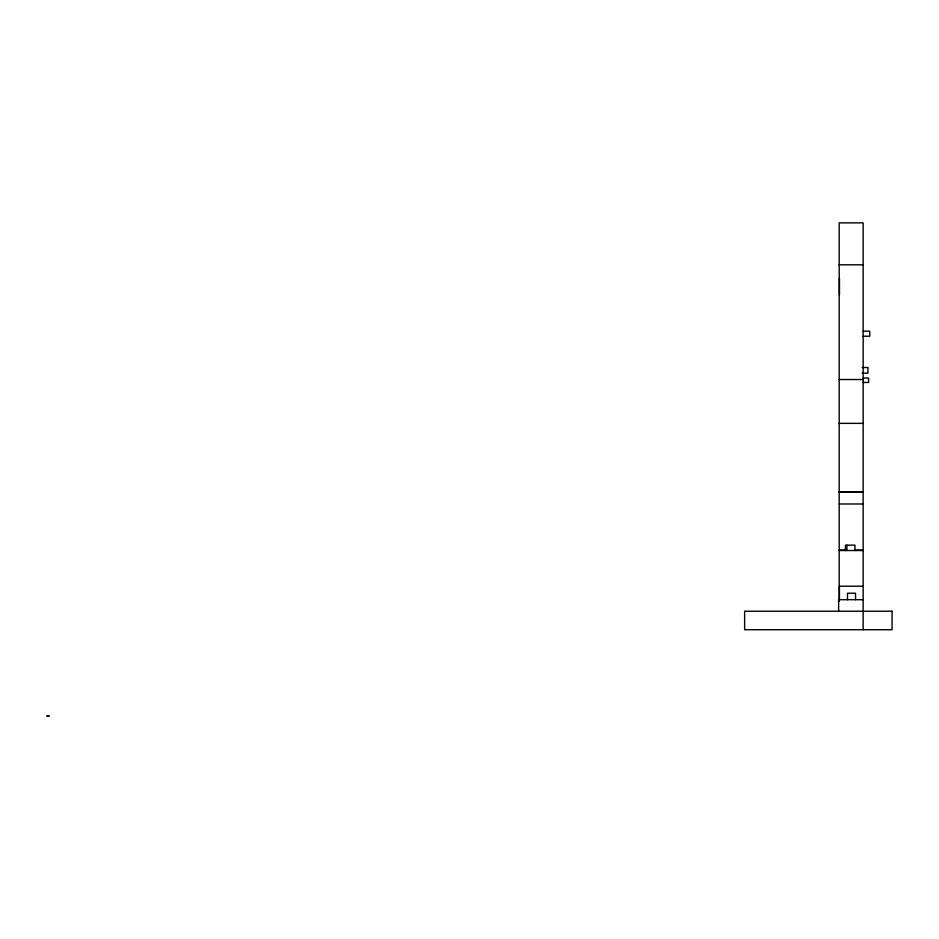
<?xml version="1.0" encoding="UTF-8"?>
<svg xmlns="http://www.w3.org/2000/svg" width="939" height="939" viewBox="0 0 939 939"><rect width="100%" height="100%" fill="white"/><g stroke="black" fill="none" stroke-linecap="round" stroke-linejoin="round"><path stroke-width="1.41" d="M839.184 264.81L863.152 264.81M863.152 331.174L869.725 331.174L869.725 336.221L863.152 336.221M862.202 367.513L867.953 367.513L867.953 373.147L862.202 373.147M863.152 378.03L868.587 378.03L868.587 382.443L862.988 382.443M839.184 379.52L863.152 379.52M839.184 423.36L863.152 423.36M839.184 491.848L863.152 491.848M839.184 492.024L863.152 492.024M839.184 503.985L863.152 503.985M839.184 550.054L846.239 550.054M854.572 550.054L863.152 550.054M839.184 550.524L863.152 550.524M863.152 586.218L839.431 586.218L839.431 600.115M863.152 599.692L838.633 599.692L838.633 611.23M46.985 716.011L49.274 716.011L46.985 716.117M863.152 629.717L863.152 222.883L839.184 222.883L839.184 601.195M855.535 599.692L855.535 593.213L847.483 593.213L847.483 599.692M854.936 550.524L854.936 545.113L845.393 545.23L845.393 550.524M846.884 545.113L846.884 550.524M839.466 278.507L839.466 294.987M892.05 611.23L744.639 611.23L744.639 629.717L892.05 629.717L892.05 611.23"/></g></svg>
